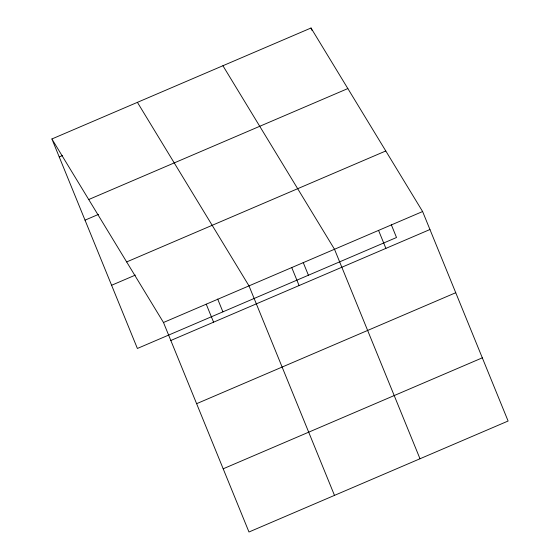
<?xml version="1.0" encoding="UTF-8"?>
<svg xmlns="http://www.w3.org/2000/svg" width="560" height="560" viewBox="0 0 560 560"><rect width="100%" height="100%" fill="white"/><g stroke="black" fill="none" stroke-linecap="round" stroke-linejoin="round"><path stroke-width="0.84" d="M51.898 138.971L311.024 28L422.611 211.533L508.102 421.029L248.976 532L163.485 322.497L51.898 138.971L137.389 348.467L396.515 237.503L391.293 224.7M59.234 156.954L62.405 155.596M88.718 199.535L347.844 88.564M85.029 220.157L98.49 214.389M126.658 261.933L385.784 150.969M111.601 285.271L135.352 275.1M163.485 322.497L422.611 211.533M170.821 340.487L429.947 229.516M196.616 403.683L455.742 292.719M223.188 468.797L482.314 357.833M222.922 65.73L334.502 249.263L420 458.759M137.41 102.347L248.997 285.88L334.488 495.383M311.024 28L311.976 30.345M378.56 230.398L385.896 248.381M303.191 262.43L308.413 275.233M291.746 267.568L299.089 285.558M217.679 299.047L222.901 311.85M206.241 304.192L213.577 322.175"/></g></svg>
